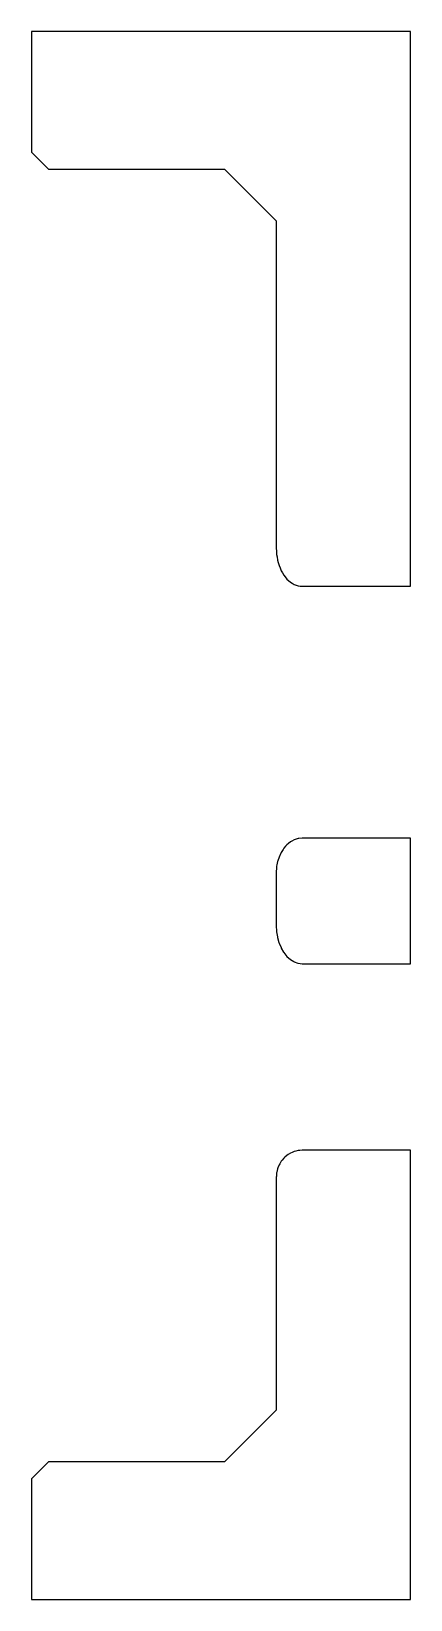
# Model space of a CAD drawing. Header units: metres. Extents: x 0 to 47.5, y 0 to 45.5.
# Drawn here: x 0 to 11, y 0 to 45.5 of the extents above.
import ezdxf

# ---------------------------------------------------------------- set-up
doc = ezdxf.new("R2010")
doc.units = ezdxf.units.M

msp = doc.modelspace()

# ---------------------------------------------------------------- linework, layer by layer
for p, q in [((11, 45.5), (0, 45.5)), ((0, 45.5), (0, 42)), ((11, 29.4005), (11, 45.5)), ((0, 42), (0.5, 41.5)), ((0.5, 41.5), (5.60409, 41.5)), ((5.60409, 41.5), (7.10409, 40)), ((7.10409, 40), (7.10409, 30.4979)), ((7.10409, 30.4979), (7.10777, 30.4293)), ((7.10777, 30.4293), (7.11332, 30.3262)), ((7.11332, 30.3262), (7.12463, 30.2572)), ((7.12463, 30.2572), (7.14079, 30.1587)), ((7.14079, 30.1587), (7.15989, 30.0913)), ((7.15989, 30.0913), (7.18583, 29.9997)), ((7.18583, 29.9997), (7.2126, 29.9357)), ((7.2126, 29.9357), (7.24732, 29.8528)), ((7.24732, 29.8528), (7.28138, 29.7945)), ((7.28138, 29.7945), (7.32376, 29.7219)), ((7.32376, 29.7219), (7.36444, 29.6711)), ((7.36444, 29.6711), (7.41325, 29.6101)), ((7.41325, 29.6101), (7.51359, 29.5201)), ((7.51359, 29.5201), (7.56446, 29.4893)), ((7.56446, 29.4893), (7.62232, 29.4542)), ((7.62232, 29.4542), (7.67632, 29.4352)), ((7.67632, 29.4352), (7.73676, 29.414)), ((7.73676, 29.414), (7.79235, 29.4076)), ((7.79235, 29.4076), (7.85409, 29.4005)), ((7.85409, 29.4005), (11, 29.4005)), ((7.3751, 21.8577), (7.32376, 21.7987)), ((7.41325, 21.9014), (7.3751, 21.8577)), ((7.45826, 21.9385), (7.41325, 21.9014)), ((7.51359, 21.9841), (7.45826, 21.9385)), ((7.55064, 22.0047), (7.51359, 21.9841)), ((7.62232, 22.0446), (7.55064, 22.0047)), ((7.65175, 22.0541), (7.62232, 22.0446)), ((7.73676, 22.0816), (7.65175, 22.0541)), ((7.7608, 22.0841), (7.73676, 22.0816)), ((7.85409, 22.094), (7.7608, 22.0841)), ((11, 22.094), (7.85409, 22.094)), ((11, 18.4505), (11, 22.094)), ((7.14079, 21.4148), (7.12094, 21.3169)), ((7.14712, 21.4329), (7.14079, 21.4148)), ((7.18583, 21.5435), (7.14712, 21.4329)), ((7.18584, 21.5435), (7.18583, 21.5435)), ((7.18587, 21.5436), (7.18584, 21.5435)), ((7.23835, 21.6587), (7.18587, 21.5436)), ((7.24732, 21.6784), (7.23835, 21.6587)), ((7.30163, 21.7639), (7.24732, 21.6784)), ((7.32376, 21.7987), (7.30163, 21.7639)), ((7.10786, 21.1971), (7.10409, 21.1404)), ((7.10409, 21.1404), (7.10409, 19.5479)), ((7.11332, 21.2793), (7.10786, 21.1971)), ((7.12094, 21.3169), (7.11332, 21.2793)), ((7.10409, 19.5479), (7.11218, 19.3973)), ((7.11218, 19.3973), (7.11332, 19.3762)), ((7.11332, 19.3762), (7.13758, 19.2283)), ((7.13758, 19.2283), (7.14079, 19.2088)), ((7.14079, 19.2088), (7.18083, 19.0673)), ((7.18083, 19.0673), (7.18583, 19.0497)), ((7.18583, 19.0497), (7.24083, 18.9183)), ((7.24083, 18.9183), (7.24732, 18.9028)), ((7.24732, 18.9028), (7.31606, 18.7851)), ((7.31606, 18.7851), (7.32376, 18.7719)), ((7.32376, 18.7719), (7.41325, 18.6601)), ((7.41325, 18.6601), (7.51359, 18.5701)), ((7.51359, 18.5701), (7.61247, 18.5102)), ((7.61247, 18.5102), (7.62232, 18.5042)), ((7.62232, 18.5042), (7.72656, 18.4676)), ((7.72656, 18.4676), (7.73676, 18.464)), ((7.73676, 18.464), (7.85409, 18.4505)), ((7.85409, 18.4505), (11, 18.4505)), ((7.27101, 12.7458), (7.24732, 12.7172)), ((7.32376, 12.8094), (7.27101, 12.7458)), ((7.35555, 12.8374), (7.32376, 12.8094)), ((7.41325, 12.8881), (7.35555, 12.8374)), ((7.45284, 12.9131), (7.41325, 12.8881)), ((7.51359, 12.9515), (7.45284, 12.9131)), ((7.55987, 12.9712), (7.51359, 12.9515)), ((7.62232, 12.9979), (7.55987, 12.9712)), ((7.67344, 13.0105), (7.62232, 12.9979)), ((7.73676, 13.0262), (7.67344, 13.0105)), ((7.79035, 13.0306), (7.73676, 13.0262)), ((7.85409, 13.0357), (7.79035, 13.0306)), ((11, 13.0357), (7.85409, 13.0357)), ((11, 0), (11, 13.0357)), ((7.11332, 12.3839), (7.10512, 12.2765)), ((7.11771, 12.4027), (7.11332, 12.3839)), ((7.14079, 12.5018), (7.11771, 12.4027)), ((7.15026, 12.5253), (7.14079, 12.5018)), ((7.18583, 12.6138), (7.15026, 12.5253)), ((7.20187, 12.6408), (7.18583, 12.6138)), ((7.24732, 12.7172), (7.20187, 12.6408)), ((7.10512, 12.2765), (7.10409, 12.263)), ((7.10409, 12.263), (7.10409, 5.5)), ((7.10409, 5.5), (5.60409, 4)), ((0.5, 4), (0, 3.5)), ((5.60409, 4), (0.5, 4)), ((0, 3.5), (0, 0)), ((0, 0), (11, 0))]:
    msp.add_line(p, q)

doc.saveas('drawing.dxf')
